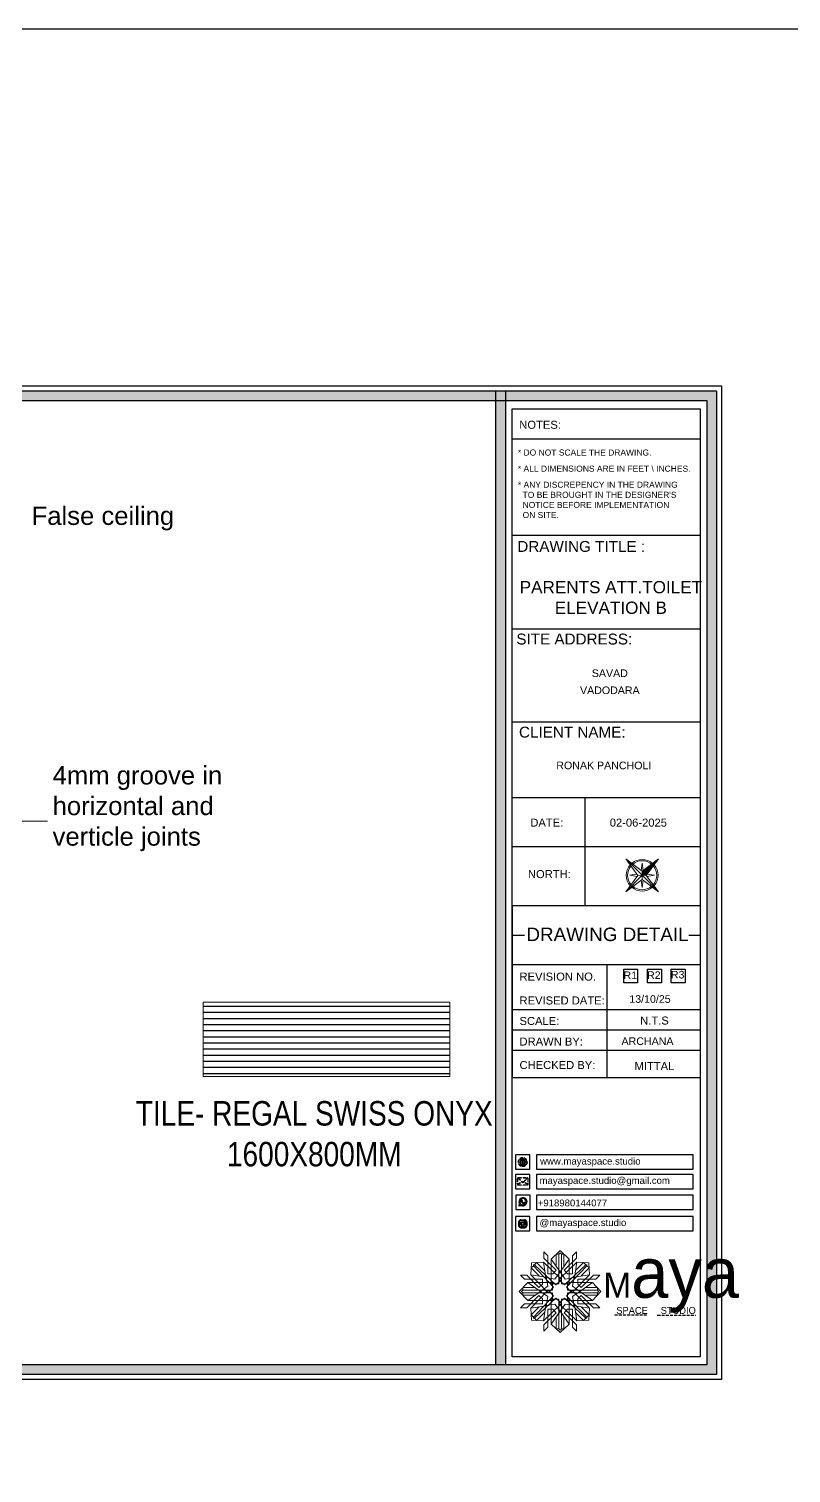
# Model space of a CAD drawing. Header units: millimetres. Extents: x 56222 to 3066687, y -650199 to -121287.
# Drawn here: x 149380 to 149504.5, y -182675.5 to -182439.4 of the extents above; entities that cross this region are included whole.
import ezdxf
from ezdxf.enums import TextEntityAlignment as Align

# ---------------------------------------------------------------- set-up
doc = ezdxf.new("R2010")
doc.units = ezdxf.units.MM
doc.header["$MEASUREMENT"] = 0
doc.linetypes.add('DASHED2', pattern=[0.375, 0.25, -0.125])
doc.linetypes.add('DASHEDX2', pattern=[1.5, 1, -0.5])
for name, color, linetype, lineweight in [('Dimension', 10, 'DASHEDX2', 20), ('FIRST FLOOR ( TEXT )', 7, 'Continuous', 9), ('GROUND FLOOR', 7, 'Continuous', 9), ('LABALLING', 1, 'Continuous', 25), ('NAME PLATE', 7, 'Continuous', 25), ('title block', 7, 'Continuous', 9), ('wall', 7, 'Continuous', 30), ('XX~SLAB ( BEAM )~ ( DIM )', 7, 'Continuous', 9)]:
    doc.layers.add(name, color=color, linetype=linetype, lineweight=lineweight)
doc.styles.add('Aerial', font='arial.ttf')
doc.styles.add('Arial', font='arial.ttf')
doc.styles.add('KATHA', font='swissc.ttf')
doc.styles.get("Standard").update_dxf_attribs({"font": 'arial.ttf', "height": 6})
doc.dimstyles.new('NEW ', dxfattribs={"dimtxt": 3, "dimasz": 2, "dimexe": 1, "dimexo": 1, "dimgap": 0.089996, "dimtad": 0, "dimtoh": 1, "dimzin": 3, "dimdsep": 46, "dimlunit": 4, "dimtxsty": 'Aerial', "dimblk": 'OBLIQUE', "dimcen": 0.089996, "dimdle": 1, "dimclrd": 252, "dimclre": 252, "dimclrt": 7, "dimadec": 0, "dimazin": 1, "dimtfac": 1, "dimtdec": 0, "dimtofl": 0, "dimtmove": 1, "dimatfit": 3, "dimldrblk": 'OBLIQUE', "dimfxl": 1, "dimtolj": 1, "dimtzin": 0, "dimlwd": 5, "dimlwe": 5, "dimarcsym": 0})

# ---------------------------------------------------------------- blocks, each defined once
blk = doc.blocks.new('FSFSF')
at = {"color": 42, "lineweight": 5, "true_color": 0xe0ac11}
for p, q in [((28593.19, 131.45), (28593.54, 137.71)), ((28599.8, 138.06), (28593.54, 137.71)), ((28595.12, 136.69), (28594.53, 136.69)), ((28594.56, 136.12), (28594.56, 136.71)), ((28596.24, 137.86), (28595.12, 136.69)), ((28606.27, 126.08), (28595.12, 136.69)), ((28596.24, 137.86), (28600.47, 133.65)), ((28601.03, 130), (28599.8, 138.06)), ((28599.8, 138.05), (28608.58, 129.56)), ((28600.03, 143.51), (28600.03, 140.16)), ((28602.15, 141.41), (28600.03, 143.51)), ((28606.47, 133.76), (28600.03, 140.16)), ((28602.15, 141.41), (28602.15, 131.95)), ((28603.86, 139.69), (28608.58, 144.08)), ((28603.86, 126.58), (28603.86, 139.69)), ((28603.86, 139.69), (28608.58, 133.02)), ((28607.9, 142.22), (28606.58, 142.22)), ((28606.58, 142.22), (28606.58, 135.84)), ((28607.9, 142.22), (28608.58, 142.85)), ((28607.9, 142.22), (28607.9, 126.58)), ((28613.31, 139.69), (28608.58, 144.08)), ((28609.27, 142.22), (28608.59, 142.85)), ((28613.31, 139.69), (28608.59, 133.02)), ((28617.37, 138.05), (28608.59, 129.56)), ((28609.27, 142.22), (28609.27, 126.58)), ((28609.27, 142.22), (28610.59, 142.22)), ((28610.59, 142.22), (28610.59, 135.84)), ((28610.7, 133.76), (28617.14, 140.16)), ((28610.9, 126.08), (28622.05, 136.69)), ((28613.31, 126.58), (28613.31, 139.69)), ((28615.02, 141.41), (28617.14, 143.51)), ((28615.02, 141.41), (28615.02, 131.95)), ((28616.14, 130), (28617.37, 138.06)), ((28620.93, 137.86), (28616.7, 133.65)), ((28617.14, 143.51), (28617.14, 140.16)), ((28617.37, 138.06), (28623.63, 137.71)), ((28620.93, 137.86), (28622.05, 136.69)), ((28622.05, 136.69), (28622.64, 136.69)), ((28622.62, 136.12), (28622.62, 136.71)), ((28624, 131.45), (28623.65, 137.71)), ((28587.73, 131.22), (28591.08, 131.22)), ((28589.84, 129.1), (28587.73, 131.22)), ((28589.84, 129.1), (28599.29, 129.1)), ((28597.49, 124.78), (28591.08, 131.22)), ((28593.19, 131.45), (28601.69, 122.67)), ((28601.25, 130.22), (28593.19, 131.45)), ((28593.39, 135), (28594.56, 136.12)), ((28593.39, 135), (28597.6, 130.78)), ((28605.17, 124.98), (28594.56, 136.12)), ((28599.29, 126.5), (28599.29, 129.1)), ((28605.86, 129.18), (28601.03, 130)), ((28602.07, 125.39), (28601.25, 130.22)), ((28604.75, 131.95), (28602.15, 131.95)), ((28606.47, 133.76), (28604.75, 131.95)), ((28605.86, 129.18), (28608.58, 133.02)), ((28607.9, 128.92), (28608.58, 129.56)), ((28611.31, 129.18), (28608.59, 133.02)), ((28609.27, 128.92), (28608.59, 129.56)), ((28610.7, 133.76), (28612.42, 131.95)), ((28611.31, 129.18), (28616.14, 130)), ((28612.02, 124.98), (28622.62, 136.12)), ((28612.42, 131.95), (28615.02, 131.95)), ((28615.12, 125.39), (28615.94, 130.22)), ((28623.99, 131.45), (28615.5, 122.67)), ((28615.94, 130.22), (28624, 131.45)), ((28627.34, 129.1), (28617.89, 129.1)), ((28617.89, 126.5), (28617.89, 129.1)), ((28623.8, 135), (28619.59, 130.78)), ((28619.7, 124.78), (28626.1, 131.22)), ((28623.8, 135), (28622.62, 136.12)), ((28629.45, 131.22), (28626.1, 131.22)), ((28627.34, 129.1), (28629.45, 131.22)), ((28591.56, 127.39), (28587.17, 122.66)), ((28591.56, 117.94), (28587.17, 122.66)), ((28589.03, 123.35), (28588.4, 122.67)), ((28589.03, 121.98), (28588.4, 122.65)), ((28589.03, 123.35), (28589.03, 124.67)), ((28589.03, 124.67), (28595.4, 124.67)), ((28589.03, 123.35), (28604.66, 123.35)), ((28589.03, 121.98), (28604.66, 121.98)), ((28589.03, 121.98), (28589.03, 120.66)), ((28604.66, 127.39), (28591.56, 127.39)), ((28591.56, 127.39), (28598.23, 122.67)), ((28591.56, 117.94), (28598.23, 122.65)), ((28593.19, 113.88), (28601.69, 122.65)), ((28597.49, 124.78), (28599.29, 126.5)), ((28602.07, 125.39), (28598.23, 122.67)), ((28602.07, 119.94), (28598.23, 122.65)), ((28602.33, 123.35), (28601.69, 122.67)), ((28602.33, 121.98), (28601.69, 122.65)), ((28602.33, 123.35), (28602.97, 122.67)), ((28602.33, 121.98), (28602.97, 122.65)), ((28605.17, 124.98), (28602.97, 122.67)), ((28605.17, 120.35), (28602.97, 122.65)), ((28603.68, 126.54), (28603.68, 127.39)), ((28604.66, 126.54), (28603.68, 126.54)), ((28604.71, 127.57), (28603.86, 127.57)), ((28607.9, 126.58), (28603.86, 126.58)), ((28604.66, 123.35), (28604.66, 127.39)), ((28604.66, 121.98), (28604.66, 117.94)), ((28604.7, 126.58), (28604.71, 127.57)), ((28606.27, 126.08), (28608.58, 128.27)), ((28607.9, 128.92), (28608.58, 128.27)), ((28609.27, 128.92), (28608.59, 128.27)), ((28610.9, 126.08), (28608.59, 128.27)), ((28609.27, 126.58), (28613.31, 126.58)), ((28612.02, 124.98), (28614.21, 122.67)), ((28612.02, 120.35), (28614.21, 122.65)), ((28612.46, 126.58), (28612.46, 127.57)), ((28612.46, 127.57), (28613.31, 127.57)), ((28612.52, 123.35), (28612.52, 127.39)), ((28612.52, 127.39), (28625.63, 127.39)), ((28612.52, 126.54), (28613.51, 126.54)), ((28628.16, 123.35), (28612.52, 123.35)), ((28612.52, 121.98), (28612.52, 117.94)), ((28628.16, 121.98), (28612.52, 121.98)), ((28613.51, 126.54), (28613.51, 127.39)), ((28614.85, 123.35), (28614.21, 122.67)), ((28614.85, 121.98), (28614.21, 122.65)), ((28614.85, 123.35), (28615.5, 122.67)), ((28614.85, 121.98), (28615.5, 122.65)), ((28615.12, 125.39), (28618.96, 122.67)), ((28615.12, 119.94), (28618.96, 122.65)), ((28623.99, 113.88), (28615.5, 122.65)), ((28619.7, 124.78), (28617.89, 126.5)), ((28625.63, 127.39), (28618.96, 122.67)), ((28625.63, 117.94), (28618.96, 122.65)), ((28628.16, 124.67), (28621.78, 124.67)), ((28625.63, 127.39), (28630.02, 122.66)), ((28625.63, 117.94), (28630.02, 122.66)), ((28628.16, 123.35), (28628.16, 124.67)), ((28628.16, 123.35), (28628.78, 122.67)), ((28628.16, 121.98), (28628.78, 122.65)), ((28628.16, 121.98), (28628.16, 120.66)), ((28589.84, 116.23), (28587.73, 114.11)), ((28587.73, 114.11), (28591.08, 114.11)), ((28589.03, 120.66), (28595.4, 120.66)), ((28589.84, 116.23), (28599.29, 116.23)), ((28597.49, 120.54), (28591.08, 114.11)), ((28604.66, 117.94), (28591.56, 117.94)), ((28601.25, 115.1), (28593.19, 113.87)), ((28593.19, 113.87), (28593.54, 107.62)), ((28593.39, 110.32), (28597.6, 114.55)), ((28605.17, 120.35), (28594.56, 109.2)), ((28606.27, 119.15), (28595.12, 108.54)), ((28597.49, 120.54), (28599.29, 118.83)), ((28599.29, 118.83), (28599.29, 116.23)), ((28599.8, 107.17), (28608.58, 115.67)), ((28601.03, 115.23), (28599.8, 107.17)), ((28605.86, 116.05), (28601.03, 115.23)), ((28602.07, 119.94), (28601.25, 115.1)), ((28604.66, 118.78), (28603.68, 118.78)), ((28603.68, 118.78), (28603.68, 117.94)), ((28607.9, 118.65), (28603.86, 118.65)), ((28603.86, 118.65), (28603.86, 105.54)), ((28604.71, 117.66), (28603.86, 117.66)), ((28604.7, 118.65), (28604.71, 117.66)), ((28605.86, 116.05), (28608.58, 112.21)), ((28606.27, 119.15), (28608.58, 116.96)), ((28607.9, 103.01), (28607.9, 118.65)), ((28607.9, 116.31), (28608.58, 116.96)), ((28607.9, 116.31), (28608.58, 115.67)), ((28610.9, 119.15), (28608.59, 116.96)), ((28609.27, 116.31), (28608.59, 116.96)), ((28609.27, 116.31), (28608.59, 115.67)), ((28611.31, 116.05), (28608.59, 112.21)), ((28617.37, 107.17), (28608.59, 115.67)), ((28609.27, 118.65), (28613.31, 118.65)), ((28609.27, 103.01), (28609.27, 118.65)), ((28610.9, 119.15), (28622.05, 108.54)), ((28611.31, 116.05), (28616.14, 115.23)), ((28612.02, 120.35), (28622.62, 109.2)), ((28612.46, 118.65), (28612.46, 117.66)), ((28612.46, 117.66), (28613.31, 117.66)), ((28612.52, 118.78), (28613.51, 118.78)), ((28612.52, 117.94), (28625.63, 117.94)), ((28613.31, 118.65), (28613.31, 105.54)), ((28613.51, 118.78), (28613.51, 117.94)), ((28615.12, 119.94), (28615.94, 115.1)), ((28615.94, 115.1), (28624, 113.87)), ((28616.14, 115.23), (28617.37, 107.17)), ((28619.7, 120.54), (28617.89, 118.83)), ((28617.89, 118.83), (28617.89, 116.23)), ((28627.34, 116.23), (28617.89, 116.23)), ((28623.8, 110.32), (28619.59, 114.55)), ((28619.7, 120.54), (28626.1, 114.11)), ((28628.16, 120.66), (28621.78, 120.66)), ((28624, 113.87), (28623.65, 107.62)), ((28629.45, 114.11), (28626.1, 114.11)), ((28627.34, 116.23), (28629.45, 114.11)), ((28593.39, 110.32), (28594.56, 109.2)), ((28599.8, 107.17), (28593.54, 107.52)), ((28595.12, 108.54), (28594.53, 108.54)), ((28594.56, 109.2), (28594.56, 108.61)), ((28596.24, 107.37), (28595.12, 108.54)), ((28596.24, 107.37), (28600.47, 111.58)), ((28606.47, 111.47), (28600.03, 105.07)), ((28602.15, 103.82), (28602.15, 113.27)), ((28604.75, 113.27), (28602.15, 113.27)), ((28603.86, 105.54), (28608.58, 112.21)), ((28606.47, 111.47), (28604.75, 113.27)), ((28606.58, 103.01), (28606.58, 109.38)), ((28613.31, 105.54), (28608.59, 112.21)), ((28610.59, 103.01), (28610.59, 109.38)), ((28610.7, 111.47), (28612.42, 113.27)), ((28610.7, 111.47), (28617.14, 105.07)), ((28612.42, 113.27), (28615.02, 113.27)), ((28615.02, 103.82), (28615.02, 113.27)), ((28620.93, 107.37), (28616.7, 111.58)), ((28617.37, 107.17), (28623.63, 107.52)), ((28620.93, 107.37), (28622.05, 108.54)), ((28622.05, 108.54), (28622.64, 108.54)), ((28623.8, 110.32), (28622.62, 109.2)), ((28622.62, 109.2), (28622.62, 108.61)), ((28600.03, 101.71), (28600.03, 105.07)), ((28602.15, 103.82), (28600.03, 101.71)), ((28603.86, 105.54), (28608.58, 101.15)), ((28607.9, 103.01), (28606.58, 103.01)), ((28607.9, 103.01), (28608.58, 102.38)), ((28613.31, 105.54), (28608.58, 101.15)), ((28609.27, 103.01), (28608.59, 102.38)), ((28609.27, 103.01), (28610.59, 103.01)), ((28615.02, 103.82), (28617.14, 101.71)), ((28617.14, 101.71), (28617.14, 105.07))]:
    blk.add_line(p, q, dxfattribs=at)
blk = doc.blocks.new('hgwg')
at = {"layer": 'Dimension', "true_color": 0xd39e00}
h = blk.add_hatch(color=42, dxfattribs=at)
h.dxf.hatch_style = 1
h.paths.add_polyline_path([(27505.71, 45.05), (27494.27, 45.05), (27494.27, 44.9), (27505.71, 44.9)])
h = blk.add_hatch(color=42, dxfattribs=at)
h.dxf.hatch_style = 1
h.paths.add_polyline_path([(27523.3, 44.9), (27509.68, 44.9), (27509.68, 44.75), (27523.3, 44.75)])
at = {"layer": 'Dimension', "color": 42, "true_color": 0xd39e00}
for p, q in [((27494.27, 45.05), (27505.71, 45.05)), ((27494.27, 44.9), (27494.27, 45.05)), ((27494.27, 44.9), (27505.71, 44.9)), ((27505.71, 45.05), (27505.71, 44.9)), ((27509.68, 44.9), (27523.3, 44.9)), ((27509.68, 44.9), (27509.68, 44.75)), ((27509.68, 44.75), (27523.3, 44.75)), ((27523.3, 44.75), (27523.3, 44.9))]:
    blk.add_line(p, q, dxfattribs=at)
at = {"layer": 'Dimension', "color": 42, "true_color": 0xd39e00, "attachment_point": 1}
for s, width, insert, char_height in [('{\\fCinzel|b0|i0|c0|p2;\\H1.5x;M\\fAmsterdam One|b0|i0|c0|p2;\\H2x;aya}', 85.3277, (27490.17, 69.17), 6), ('{\\fCinzel|b0|i0|c0|p2;SPACE     STUDIO}', 66.129, (27494.83, 47.86), 2.5)]:
    blk.add_mtext_dynamic_manual_height_columns(s, width=width, gutter_width=30, heights=[0], dxfattribs=dict(at, insert=insert, char_height=char_height))
blk = doc.blocks.new('QEGW4TG')
at = {"layer": 'Dimension', "true_color": 0x000000}
h = blk.add_hatch(color=18, dxfattribs=at)
h.dxf.hatch_style = 1
h.paths.add_polyline_path([(2.69, 1.93, 0.170513), (2.95, 1.97, 0.190337), (3.11, 2.18, 0.316231), (3.07, 2.28), (2.79, 2.37, 0.273721), (2.69, 2.34, 0.040749), (2.63, 2.27, -0.441282), (2.53, 2.25, -0.11828), (2.06, 2.64, -0.441282), (2.07, 2.74, 0.040749), (2.13, 2.81, 0.290083), (2.14, 2.92), (2.01, 3.18, 0.316231), (1.91, 3.2, 0.190337), (1.73, 3, 0.170513), (1.72, 2.74, 0.252784)], flags=0)
h.paths.add_polyline_path([(1.19, 1.98), (1.03, 1.3, 0.550912), (1.11, 1.23), (1.75, 1.39, 6.344125)])
h.paths.add_polyline_path([(1.81, 1.7), (1.4, 1.6), (1.5, 2.03, -9.071339)], flags=16)
h.paths.add_polyline_path([(3.11, 2.16, -0.17811), (2.95, 1.97, -0.170513), (2.69, 1.93, -0.252784), (1.72, 2.74, -0.170513), (1.73, 3, -0.17811), (1.89, 3.19, -0.370089), (2.01, 3.18), (2.14, 2.92, -0.307185), (2.13, 2.8, -0.041087), (2.06, 2.73, 0.321676), (2.05, 2.65, 0.126524), (2.55, 2.24, 0.312216), (2.62, 2.26, -0.041087), (2.68, 2.34, -0.290673), (2.79, 2.37), (3.07, 2.28, -0.370089)], flags=0)
h = blk.add_hatch(color=18, dxfattribs=at)
h.dxf.hatch_style = 1
h.paths.add_polyline_path([(2.79, 2.37, 0.273721), (2.69, 2.34, 0.040749), (2.63, 2.27, -0.441282), (2.53, 2.25, -0.11828), (2.06, 2.64, -0.441282), (2.07, 2.74, 0.040749), (2.13, 2.81, 0.290083), (2.14, 2.92), (2.01, 3.18, 0.316231), (1.91, 3.2, 0.190337), (1.73, 3, 0.170513), (1.72, 2.74, 0.252784), (2.69, 1.93, 0.170513), (2.95, 1.97, 0.190337), (3.11, 2.18, 0.316231), (3.07, 2.28)])
for p, q in [((1.19, 1.98), (1.03, 1.3)), ((1.1, 1.23), (1.75, 1.39)), ((1.5, 2.03), (1.4, 1.6)), ((1.4, 1.6), (1.81, 1.7)), ((2.01, 3.18), (2.14, 2.92)), ((3.07, 2.28), (2.8, 2.36))]:
    blk.add_line(p, q)
blk.add_lwpolyline([(0, 0), (4.68, 0), (4.68, 4.68), (0, 4.68)], close=True)
for centre, radius, start, end in [((1.09, 1.29), 0.0598, 164.8483, 282.1458), ((2.39, 2.56), 1.34, 241.4727, 205.6422), ((2.39, 2.56), 1.04, 235.9962, 210.8333), ((2.09, 2.87), 0.39, 159.7007, 198.4072), ((2.96, 3.23), 1.33, 201.4218, 258.1669), ((2.07, 2.87), 0.364, 118.9685, 159.3648), ((1.94, 3.12), 0.0896, 41.8985, 123.1344), ((2.11, 2.68), 0.066, 135.9932, 224.8892), ((1.67, 3.16), 0.586, 312.4617, 321.8728), ((3.12, 3.42), 1.31, 216.5455, 243.5279), ((2.05, 2.87), 0.104, 320.3924, 28.6971), ((2.57, 2.3), 0.066, 234.2482, 323.1441), ((3.11, 1.94), 0.586, 137.2645, 146.6756), ((2.76, 2.27), 0.104, 70.4402, 138.745), ((2.75, 2.31), 0.39, 260.7301, 299.4366), ((2.76, 2.29), 0.364, 299.7725, 340.1688), ((3.03, 2.2), 0.0896, 336.0029, 57.2388)]:
    blk.add_arc(centre, radius, start, end)
blk = doc.blocks.new('ASGERG')
at = {"layer": 'Dimension', "true_color": 0x000000}
h = blk.add_hatch(color=18, dxfattribs=at)
h.dxf.hatch_style = 1
h.paths.add_polyline_path([(0.99, 1.7, 0.353872), (1.69, 1.03), (2.96, 1.03, 0.353872), (3.66, 1.7), (3.66, 2.99, 0.353872), (2.96, 3.67), (1.69, 3.67, 0.353872), (0.99, 2.99)])
h.paths.add_polyline_path([(1.27, 2.97, -0.353872), (1.72, 3.4), (2.94, 3.4, -0.353872), (3.38, 2.97), (3.38, 1.72, -0.353872), (2.94, 1.3), (1.72, 1.3, -0.353872), (1.27, 1.72)], flags=16)
h.paths.add_polyline_path([(3.02, 2.35, -1), (1.64, 2.35, -1)], flags=0)
h.paths.add_polyline_path([(2.74, 2.35, -1), (1.92, 2.35, -1)], flags=0)
h.paths.add_polyline_path([(2.86, 3.02, -1), (3.19, 3.02, -1)], flags=0)
h.paths.add_polyline_path([(1.64, 2.35, 1), (3.02, 2.35, 1)], flags=0)
h = blk.add_hatch(color=18, dxfattribs=at)
h.dxf.hatch_style = 1
h.paths.add_polyline_path([(1.64, 2.35, 1), (3.02, 2.35, 1)])
h.paths.add_polyline_path([(2.74, 2.35, -1), (1.92, 2.35, -1)], flags=16)
h = blk.add_hatch(color=18, dxfattribs=at)
h.dxf.hatch_style = 1
h.paths.add_polyline_path([(3.19, 3.02, 1), (2.86, 3.02, 1)])
for p, q in [((0.99, 2.99), (0.99, 1.7)), ((1.27, 2.97), (1.27, 1.72)), ((1.69, 3.67), (2.96, 3.67)), ((1.69, 1.03), (2.96, 1.03)), ((2.94, 3.4), (1.72, 3.4)), ((2.94, 1.3), (1.72, 1.3)), ((3.38, 2.97), (3.38, 1.72)), ((3.66, 2.99), (3.66, 1.7))]:
    blk.add_line(p, q)
blk.add_lwpolyline([(0, 0), (4.68, 0), (4.68, 4.68), (0, 4.68)], close=True)
for centre, radius in [((2.33, 2.35), 0.694), ((2.33, 2.35), 0.414), ((3.02, 3.02), 0.168)]:
    blk.add_circle(centre, radius)
for centre, radius, start, end in [((1.76, 2.89), 0.778, 94.8631, 172.8127), ((1.76, 1.8), 0.778, 187.1873, 265.1369), ((1.76, 2.91), 0.491, 94.8631, 172.8127), ((1.76, 1.78), 0.491, 187.1873, 265.1369), ((2.9, 2.91), 0.491, 7.1873, 85.1369), ((2.9, 1.78), 0.491, 274.8631, 352.8127), ((2.89, 2.89), 0.778, 7.1873, 85.1369), ((2.89, 1.8), 0.778, 274.8631, 352.8127)]:
    blk.add_arc(centre, radius, start, end)
blk = doc.blocks.new('ETYETE')
at = {"layer": 'Dimension', "true_color": 0x000000}
h = blk.add_hatch(color=18, dxfattribs=at)
h.dxf.hatch_style = 1
h.paths.add_polyline_path([(3.76, 1.14, 0.414214), (4.12, 1.5), (4.12, 3.29, 0.414214), (3.76, 3.65), (0.92, 3.65, 0.414214), (0.56, 3.29), (0.56, 1.5, 0.414214), (0.92, 1.14)])
h.paths.add_polyline_path([(2.61, 2.22), (3.92, 1.34, -0.198912), (3.76, 1.28), (0.92, 1.28, -0.198912), (0.76, 1.34), (2.08, 2.22), (2.34, 1.98)], flags=16)
h.paths.add_polyline_path([(2.34, 2.16), (0.89, 3.51, -0.028783), (0.92, 3.52), (3.76, 3.52, -0.028783), (3.79, 3.51)], flags=16)
h.paths.add_polyline_path([(2.71, 2.32), (3.92, 3.45, -0.202482), (3.99, 3.29), (3.99, 1.5, -0.043076), (3.98, 1.46)], flags=16)
h.paths.add_polyline_path([(1.98, 2.32), (0.7, 1.46, -0.043076), (0.7, 1.5), (0.7, 3.29, -0.202482), (0.76, 3.45)], flags=16)
blk.add_lwpolyline([(0, 0), (4.68, 0), (4.68, 4.68), (0, 4.68)], close=True)
at = {"layer": 'Dimension', "color": 18, "true_color": 0x000000}
for p, q in [((0.56, 3.29), (0.56, 1.5)), ((0.7, 3.29), (0.7, 1.5)), ((0.7, 1.46), (1.98, 2.32)), ((0.76, 3.45), (1.98, 2.32)), ((0.76, 1.34), (2.08, 2.22)), ((0.89, 3.51), (2.34, 2.16)), ((0.92, 3.65), (3.76, 3.65)), ((0.92, 3.52), (3.76, 3.52)), ((0.92, 1.28), (3.76, 1.28)), ((0.92, 1.14), (3.76, 1.14)), ((2.08, 2.22), (2.34, 1.98)), ((2.34, 2.16), (3.79, 3.51)), ((2.34, 1.98), (2.61, 2.22)), ((3.92, 1.34), (2.61, 2.22)), ((2.71, 2.32), (3.92, 3.45)), ((3.98, 1.46), (2.71, 2.32)), ((3.99, 3.29), (3.99, 1.5)), ((4.12, 3.29), (4.12, 1.5))]:
    blk.add_line(p, q, dxfattribs=at)
for centre, radius, start, end in [((0.92, 3.29), 0.358, 90, 180), ((0.92, 1.5), 0.358, 180, 270), ((0.92, 3.29), 0.224, 134.2136, 180), ((0.92, 1.5), 0.224, 180, 189.8662), ((0.92, 1.5), 0.224, 225, 270), ((0.92, 3.29), 0.224, 90, 96.5948), ((3.76, 3.29), 0.358, 0, 90), ((3.76, 3.29), 0.224, 83.4052, 90), ((3.76, 1.5), 0.358, 270, 0), ((3.76, 1.5), 0.224, 270, 315), ((3.76, 3.29), 0.224, 0, 45.7864), ((3.76, 1.5), 0.224, 350.1338, 0)]:
    blk.add_arc(centre, radius, start, end, dxfattribs=at)
blk = doc.blocks.new('DTGWEGEARG')
at = {"layer": 'Dimension', "true_color": 0x000000}
h = blk.add_hatch(color=18, dxfattribs=at)
h.dxf.hatch_style = 1
h.paths.add_polyline_path([(3.83, 2.34, 1), (0.85, 2.34, 1)])
h.paths.add_polyline_path([(2.51, 1.01, 0.105795), (2.96, 1.58, -0.055205), (3.3, 1.41, -0.169822)], flags=16)
h.paths.add_polyline_path([(2.41, 1.12), (2.41, 1.69, -0.058279), (2.81, 1.63, -0.103353)], flags=16)
h.paths.add_polyline_path([(2.26, 1.13, -0.101741), (1.87, 1.63, -0.057171), (2.26, 1.69)], flags=16)
h.paths.add_polyline_path([(2.17, 1.01, -0.169822), (1.38, 1.41, -0.055205), (1.72, 1.58, 0.105795)], flags=16)
h.paths.add_polyline_path([(3.02, 1.72, 0.081336), (3.13, 2.27), (3.68, 2.27, -0.152069), (3.4, 1.52, 0.05687)], flags=16)
h.paths.add_polyline_path([(2.87, 1.77, 0.061945), (2.41, 1.84), (2.41, 2.27), (2.98, 2.27, -0.081344)], flags=16)
h.paths.add_polyline_path([(2.26, 1.84, 0.060923), (1.8, 1.77, -0.081344), (1.7, 2.27), (2.26, 2.27)], flags=16)
h.paths.add_polyline_path([(1.66, 1.72, 0.05687), (1.28, 1.52, -0.152069), (1, 2.27), (1.55, 2.27, 0.081336)], flags=16)
h.paths.add_polyline_path([(2.41, 2.42), (2.41, 2.83, 0.061945), (2.87, 2.91, -0.080009), (2.98, 2.42)], flags=16)
h.paths.add_polyline_path([(3.13, 2.42, 0.080116), (3.02, 2.96, 0.05687), (3.4, 3.16, 0.028258), (3.3, 3.27, -0.055205), (2.96, 3.1, 0.105795), (2.51, 3.67, -0.36029), (3.68, 2.42)], flags=16)
h.paths.add_polyline_path([(2.26, 2.42), (1.7, 2.42, -0.080009), (1.8, 2.91, 0.060923), (2.26, 2.84)], flags=16)
h.paths.add_polyline_path([(1.55, 2.42), (1, 2.42, -0.150466), (1.28, 3.16, 0.05687), (1.66, 2.96, 0.080116)], flags=16)
h.paths.add_polyline_path([(2.41, 2.98), (2.41, 3.56, -0.103353), (2.81, 3.05, -0.058279)], flags=16)
h.paths.add_polyline_path([(2.26, 2.99, -0.057171), (1.87, 3.05, -0.101741), (2.26, 3.55)], flags=16)
h.paths.add_polyline_path([(1.72, 3.1, -0.055205), (1.38, 3.27, -0.169822), (2.17, 3.67, 0.105795)], flags=16)
blk.add_lwpolyline([(0, 0), (4.68, 0), (4.68, 4.68), (0, 4.68)], close=True)
at = {"layer": 'Dimension', "color": 18, "true_color": 0x000000}
for p, q in [((1, 2.42), (1.55, 2.42)), ((1, 2.27), (1.55, 2.27)), ((1.7, 2.42), (2.26, 2.42)), ((1.7, 2.27), (2.26, 2.27)), ((2.26, 3.55), (2.26, 2.99)), ((2.26, 2.84), (2.26, 2.42)), ((2.26, 2.27), (2.26, 1.84)), ((2.26, 1.69), (2.26, 1.13)), ((2.41, 3.56), (2.41, 2.98)), ((2.41, 2.83), (2.41, 2.42)), ((2.41, 2.42), (2.98, 2.42)), ((2.41, 2.27), (2.98, 2.27)), ((2.41, 2.27), (2.41, 1.84)), ((2.41, 1.69), (2.41, 1.12)), ((3.13, 2.42), (3.68, 2.42)), ((3.13, 2.27), (3.68, 2.27))]:
    blk.add_line(p, q, dxfattribs=at)
blk.add_circle((2.34, 2.34), 1.49, dxfattribs=at)
for centre, radius, start, end in [((2.34, 2.34), 1.34, 142.3819, 176.6093), ((2.34, 2.34), 1.34, 183.0315, 217.6181), ((2.34, 4.74), 1.9, 236.1399, 249.1595), ((2.34, -0.06), 1.9, 110.8405, 123.8601), ((2.34, 2.34), 1.34, 97.3549, 135.9073), ((2.34, 4.74), 1.75, 236.7417, 249.3811), ((2.34, -0.06), 1.75, 110.6189, 123.2583), ((2.34, 2.34), 1.34, 224.0927, 262.6451), ((3.28, 2.34), 1.73, 159.0567, 177.3789), ((3.28, 2.34), 1.73, 182.3435, 200.9433), ((3.28, 2.34), 1.58, 158.8325, 177.1302), ((3.28, 2.34), 1.58, 182.5658, 201.1675), ((3.28, 2.34), 1.73, 129.9301, 154.0867), ((3.28, 2.34), 1.73, 205.9133, 230.0699), ((2.34, 4.74), 1.9, 253.6799, 267.6253), ((2.34, -0.06), 1.9, 92.3747, 106.3201), ((3.28, 2.34), 1.58, 130.1073, 153.3446), ((2.34, 4.74), 1.75, 254.3336, 267.422), ((2.34, -0.06), 1.75, 92.578, 105.6664), ((3.28, 2.34), 1.58, 206.6554, 229.8927), ((1.4, 2.34), 1.58, 26.6554, 50.2584), ((2.34, 4.74), 1.75, 272.3248, 285.6664), ((2.34, 4.74), 1.9, 272.1415, 286.3201), ((2.34, -0.06), 1.9, 73.6799, 87.8585), ((2.34, -0.06), 1.75, 74.3336, 87.6752), ((1.4, 2.34), 1.58, 309.7416, 333.3446), ((2.34, 2.34), 1.34, 3.3907, 82.6451), ((1.4, 2.34), 1.73, 25.9133, 50.0699), ((1.4, 2.34), 1.73, 309.9301, 334.0867), ((2.34, 2.34), 1.34, 277.3549, 315.9073), ((1.4, 2.34), 1.58, 2.8698, 21.1675), ((1.4, 2.34), 1.58, 338.8325, 357.4342), ((2.34, 4.74), 1.75, 290.6189, 303.2583), ((2.34, -0.06), 1.75, 56.7417, 69.3811), ((2.34, 4.74), 1.9, 290.8405, 303.8601), ((1.4, 2.34), 1.73, 2.6211, 20.9433), ((1.4, 2.34), 1.73, 339.0567, 357.6565), ((2.34, -0.06), 1.9, 56.1399, 69.1595), ((2.34, 2.34), 1.34, 322.3819, 356.9685)]:
    blk.add_arc(centre, radius, start, end, dxfattribs=at)
blk = doc.blocks.new('4t')
at = {"transparency": 33554607}
h = blk.add_hatch(color=1, dxfattribs=at)
h.dxf.hatch_style = 1
h.paths.add_polyline_path([(45531.3, -35822.3), (45529.2, -35821.8), (45528.1, -35837)])
h = blk.add_hatch(color=1, dxfattribs=at)
h.dxf.hatch_style = 1
h.paths.add_polyline_path([(45533.4, -35822.8), (45531.3, -35822.3), (45528.1, -35837)])
h = blk.add_hatch(color=1, dxfattribs=at)
h.dxf.hatch_style = 1
h.paths.add_polyline_path([(45531.8, -35820.2), (45529.2, -35821.8), (45531.3, -35822.3)])
h = blk.add_hatch(color=1, dxfattribs=at)
h.dxf.hatch_style = 1
h.paths.add_polyline_path([(45531.8, -35820.2), (45531.3, -35822.3), (45533.4, -35822.8)])
at = {"layer": 'title block', "color": 7, "lineweight": 9}
for p, q in [((45535.5, -35803.4), (45530.2, -35817.6)), ((45535.5, -35803.4), (45531.8, -35820.2)), ((45534.4, -35818.5), (45535.5, -35803.4)), ((45530.5, -35816.7), (45526.9, -35812.5)), ((45526.9, -35812.5), (45529.2, -35817.5)), ((45539.5, -35815.3), (45534.4, -35817.6)), ((45535.3, -35818.9), (45539.5, -35815.3)), ((45530.2, -35817.6), (45515, -35816.5)), ((45515, -35816.5), (45529.2, -35821.8)), ((45515, -35816.5), (45531.8, -35820.2)), ((45528.3, -35821.5), (45524.1, -35825.1)), ((45524.1, -35825.1), (45529.2, -35822.8)), ((45531.8, -35820.2), (45528.1, -35837)), ((45529.2, -35821.8), (45528.1, -35837)), ((45528.1, -35837), (45533.4, -35822.8)), ((45531.8, -35820.2), (45529.2, -35821.8)), ((45531.8, -35820.2), (45530.2, -35817.6)), ((45534.4, -35818.5), (45531.8, -35820.2)), ((45533.4, -35822.8), (45531.8, -35820.2)), ((45531.8, -35820.2), (45548.6, -35823.9)), ((45533.1, -35823.7), (45536.7, -35827.9)), ((45533.4, -35822.8), (45548.6, -35823.9)), ((45548.6, -35823.9), (45534.4, -35818.5)), ((45536.7, -35827.9), (45534.4, -35822.8))]:
    blk.add_line(p, q, dxfattribs=at)
for radius, start, end in [(11.8, 81.36, 163.7665), (10.8, 82.4286, 162.6979), (10.8, 352.4286, 72.6979), (11.8, 351.36, 73.7665), (11.8, 171.36, 253.7665), (10.8, 172.4286, 252.6979), (11.8, 261.36, 343.7665), (10.8, 262.4286, 342.6979)]:
    blk.add_arc((45531.8, -35820.2), radius, start, end, dxfattribs=at)
blk = doc.blocks.new('_Oblique')
at = {"layer": 'wall', "color": 0, "lineweight": -2}
blk.add_line((-0.5, -0.5), (0.5, 0.5), dxfattribs=at)

msp = doc.modelspace()

# ---------------------------------------------------------------- hatches: boundary and pattern name
at = {"layer": 'NAME PLATE', "true_color": 0xd39e00}
h = msp.add_hatch(color=42, dxfattribs=at)
h.paths.add_polyline_path([(149263.844, -182659.382), (149492.329, -182659.382), (149492.329, -182498.556), (149263.844, -182498.556)])
h.paths.add_polyline_path([(149265.447, -182657.778), (149490.726, -182657.778), (149490.726, -182500.16), (149265.447, -182500.16)], flags=16)
msp.add_hatch(color=42, dxfattribs=at).paths.add_polyline_path([(149456.249, -182657.778), (149457.853, -182657.778), (149457.853, -182498.556), (149456.249, -182498.556)])
at = {"layer": 'XX~SLAB ( BEAM )~ ( DIM )', "linetype": 'DASHED2', "lineweight": 25, "true_color": 0xdeceba, "transparency": 33554493}
h = msp.add_hatch(dxfattribs=at)
h.set_pattern_fill('_USER', color=254, pattern_type=0)
h.set_pattern_definition([(0, (-5046.183, -441.1477), (0, 1), [])])
h.paths.add_polyline_path([(149448.75, -182598.49), (149408.461, -182598.49), (149408.461, -182610.681), (149448.75, -182610.681)])

# ---------------------------------------------------------------- linework, layer by layer
at = {"layer": 'GROUND FLOOR'}
msp.add_lwpolyline([(149408.461, -182598.49), (149448.75, -182598.49), (149448.75, -182610.681), (149408.461, -182610.681)], close=True, dxfattribs=at)
at = {"layer": 'NAME PLATE', "color": 42, "true_color": 0xd39e00}
for p, q in [((149489.64, -182506.47), (149458.939, -182506.47)), ((149489.64, -182522.195), (149458.939, -182522.195)), ((149489.64, -182537.507), (149458.939, -182537.507)), ((149489.64, -182552.724), (149458.939, -182552.724)), ((149489.64, -182565.124), (149458.939, -182565.124)), ((149470.817, -182565.124), (149470.817, -182582.75)), ((149489.64, -182573.103), (149458.939, -182573.103)), ((149489.64, -182582.75), (149458.939, -182582.75)), ((149458.939, -182582.75), (149458.939, -182610.812)), ((149489.64, -182582.75), (149489.64, -182610.812)), ((149458.939, -182587.561), (149460.924, -182587.561)), ((149487.784, -182587.561), (149489.64, -182587.561)), ((149458.939, -182592.371), (149489.64, -182592.371)), ((149474.43, -182610.812), (149474.43, -182592.371)), ((149489.64, -182599.748), (149458.939, -182599.748)), ((149489.64, -182603.07), (149458.939, -182603.07)), ((149489.64, -182606.392), (149458.939, -182606.392)), ((149458.939, -182610.812), (149489.64, -182610.812))]:
    msp.add_line(p, q, dxfattribs=at)
for points in [[(149263.042, -182497.754), (149493.131, -182497.754), (149493.131, -182660.183), (149263.042, -182660.183)], [(149263.844, -182498.556), (149492.329, -182498.556), (149492.329, -182659.382), (149263.844, -182659.382)], [(149456.249, -182657.778), (149456.249, -182498.556), (149457.853, -182498.556), (149457.853, -182657.778)], [(149265.447, -182500.16), (149490.726, -182500.16), (149490.726, -182657.778), (149265.447, -182657.778)], [(149458.939, -182656.458), (149458.939, -182501.479), (149489.64, -182501.479), (149489.64, -182656.458)], [(149477.172, -182593.085), (149479.433, -182593.085), (149479.433, -182595.346), (149477.172, -182595.346)], [(149481.045, -182593.085), (149483.306, -182593.085), (149483.306, -182595.346), (149481.045, -182595.346)], [(149484.918, -182593.085), (149487.179, -182593.085), (149487.179, -182595.346), (149484.918, -182595.346)]]:
    msp.add_lwpolyline(points, close=True, dxfattribs=at)
at = {"layer": 'NAME PLATE', "color": 18, "true_color": 0x000000}
for points in [[(149462.914, -182625.819), (149488.515, -182625.819), (149488.515, -182623.479), (149462.914, -182623.479)], [(149462.914, -182629.013), (149488.515, -182629.013), (149488.515, -182626.673), (149462.914, -182626.673)], [(149462.925, -182632.419), (149488.515, -182632.419), (149488.515, -182630.079), (149462.925, -182630.079)], [(149462.914, -182635.907), (149488.515, -182635.907), (149488.515, -182633.567), (149462.914, -182633.567)]]:
    msp.add_lwpolyline(points, close=True, dxfattribs=at)
at = {"layer": 'XX~SLAB ( BEAM )~ ( DIM )', "color": 85, "lineweight": 30, "true_color": 0x58ba48}
msp.add_lwpolyline([(148899.01, -182439.392), (150086.898, -182439.392), (150086.898, -182960.106), (148899.01, -182960.106)], close=True, dxfattribs=at)

# ---------------------------------------------------------------- block references
at = {"layer": 'NAME PLATE', "xscale": 0.219909963641413, "yscale": 0.219909963641413, "zscale": 0.219909963641413, "rotation": 147.4367586490667}
msp.add_blockref('4t', (153679.256, -194605.912), dxfattribs=at)
at = {"layer": 'NAME PLATE', "color": 42, "true_color": 0xd39e00}
for name, p, xscale, yscale, zscale in [('DTGWEGEARG', (149459.492, -182625.819), 0.5002053496123068, 0.5002053496123068, 0.5002053496123068), ('ETYETE', (149459.492, -182629.013), 0.5002053496123068, 0.5002053496123068, 0.5002053496123068), ('QEGW4TG', (149459.504, -182632.419), 0.5002053496123068, 0.5002053496123068, 0.5002053496123068), ('ASGERG', (149459.492, -182635.907), 0.5002053496123068, 0.5002053496123068, 0.5002053496123068), ('FSFSF', (140563.988, -182683.963), 0.3111923812632938, 0.3111923812632938, 0.3111923812632938), ('hgwg', (136989.554, -182670.069), 0.4541358771704703, 0.4541358771704703, 0.4541358771704703)]:
    msp.add_blockref(name, p, dxfattribs=dict(at, xscale=xscale, yscale=yscale, zscale=zscale))

# ---------------------------------------------------------------- texts
at = {"layer": 'FIRST FLOOR ( TEXT )', "color": 1, "insert": (149426.593, -182620.039), "char_height": 4, "attachment_point": 5, "style": 'KATHA'}
msp.add_mtext('TILE- REGAL SWISS ONYX\\P1600X800MM', dxfattribs=at)
at = {"layer": 'LABALLING', "lineweight": 5, "ltscale": 4, "insert": (149380.412, -182517.484), "char_height": 3, "attachment_point": 1}
msp.add_mtext('False ceiling', dxfattribs=at)
at = {"layer": 'LABALLING', "lineweight": 5, "ltscale": 4, "insert": (149383.843, -182559.917, 0.5), "char_height": 3, "width": 34.35798, "attachment_point": 1}
msp.add_mtext('4mm groove in horizontal and verticle joints', dxfattribs=at)
at = {"layer": 'NAME PLATE', "style": 'Arial'}
for s, height, p in [('NOTES:', 1.3087, (149463.493, -182504.766)), ('DRAWING TITLE : ', 1.78114, (149470.55, -182524.891)), ('PARENTS ATT.TOILET ', 2, (149475.447, -182531.655)), ('ELEVATION B', 2, (149475.056, -182535.024)), ('SITE ADDRESS:', 1.78114, (149469.078, -182540.03)), (' SAVAD ', 1.2425, (149474.886, -182545.347)), ('VADODARA', 1.2425, (149474.886, -182548.137)), ('CLIENT NAME:', 1.78114, (149468.753, -182555.248)), ('RONAK PANCHOLI    ', 1.24253, (149474.868, -182560.423)), ('DATE:', 1.3087, (149464.59, -182569.803)), ('02-06-2025', 1.3087, (149479.547, -182569.803)), ('NORTH:', 1.3087, (149465.008, -182578.217)), ('DRAWING DETAIL', 2.20207, (149474.503, -182588.516)), ('REVISION NO.', 1.3087, (149466.375, -182594.98)), ('REVISED DATE: ', 1.3087, (149467.341, -182598.882)), ('13/10/25', 1.2425, (149481.445, -182598.61)), ('SCALE:', 1.3087, (149463.379, -182602.229)), ('DRAWN BY:', 1.3087, (149465.308, -182605.592)), ('ARCHANA', 1.2425, (149481.039, -182605.498)), ('CHECKED BY:', 1.3087, (149466.325, -182609.431)), ('MITTAL', 1.3087, (149482.176, -182609.605))]:
    msp.add_text(s, height=height, dxfattribs=at).set_placement(p, align=Align.CENTER)
for s, insert, char_height, width, attachment_point in [('* DO NOT SCALE THE DRAWING.', (149459.867, -182508.155, 0), 0.98981, 38.2415, 1), ('* ALL DIMENSIONS ARE IN FEET \\\\ INCHES.', (149459.867, -182510.787, 0), 0.98981, 38.2415, 1), ("* ANY DISCREPENCY IN THE DRAWING \\P  TO BE BROUGHT IN THE DESIGNER'S\\P  NOTICE BEFORE IMPLEMENTATION \\P  ON SITE.", (149459.867, -182513.419, 0), 0.98981, 38.2415, 1), ('R1', (149478.229, -182593.49, 0), 1.2425, 1.70959, 2), ('R2', (149482.077, -182593.462, 0), 1.2425, 1.70959, 2), ('R3', (149485.962, -182593.386, 0), 1.2425, 1.70959, 2), ('N.T.S', (149482.176, -182600.854, 0), 1.3087, 2.55423, 2)]:
    msp.add_mtext(s, dxfattribs=dict(at, insert=insert, char_height=char_height, width=width, attachment_point=attachment_point))
at = {"layer": 'NAME PLATE', "color": 18, "true_color": 0x000000, "char_height": 1.11844, "attachment_point": 1}
for s, width, gutter_width, insert in [('www.mayaspace.studio', 17.55221, 14.682, (149463.491, -182623.936, 0)), ('mayaspace.studio@gmail.com', 10.95029, 9.16, (149463.402, -182627.091, 0)), ('+918980144077', 42.70101, 9.16, (149463.113, -182630.77, 0)), ('@mayaspace.studio', 10.95029, 9.16, (149463.402, -182633.986, 0))]:
    msp.add_mtext_dynamic_manual_height_columns(s, width=width, gutter_width=gutter_width, heights=[0], dxfattribs=dict(at, insert=insert))

# ---------------------------------------------------------------- leaders
at = {"layer": 'LABALLING', "lineweight": 5, "ltscale": 2}
msp.add_leader([(149354.547, -182574.117), (149363.752, -182568.895), (149382.991, -182568.895)], dimstyle='NEW ', override={"dimexe": 7, "dimexo": 7, "dimclrd": 1, "dimfxl": 200, "dimfxlon": 1, "dimarcsym": 2}, dxfattribs=at)

doc.saveas('drawing.dxf')
